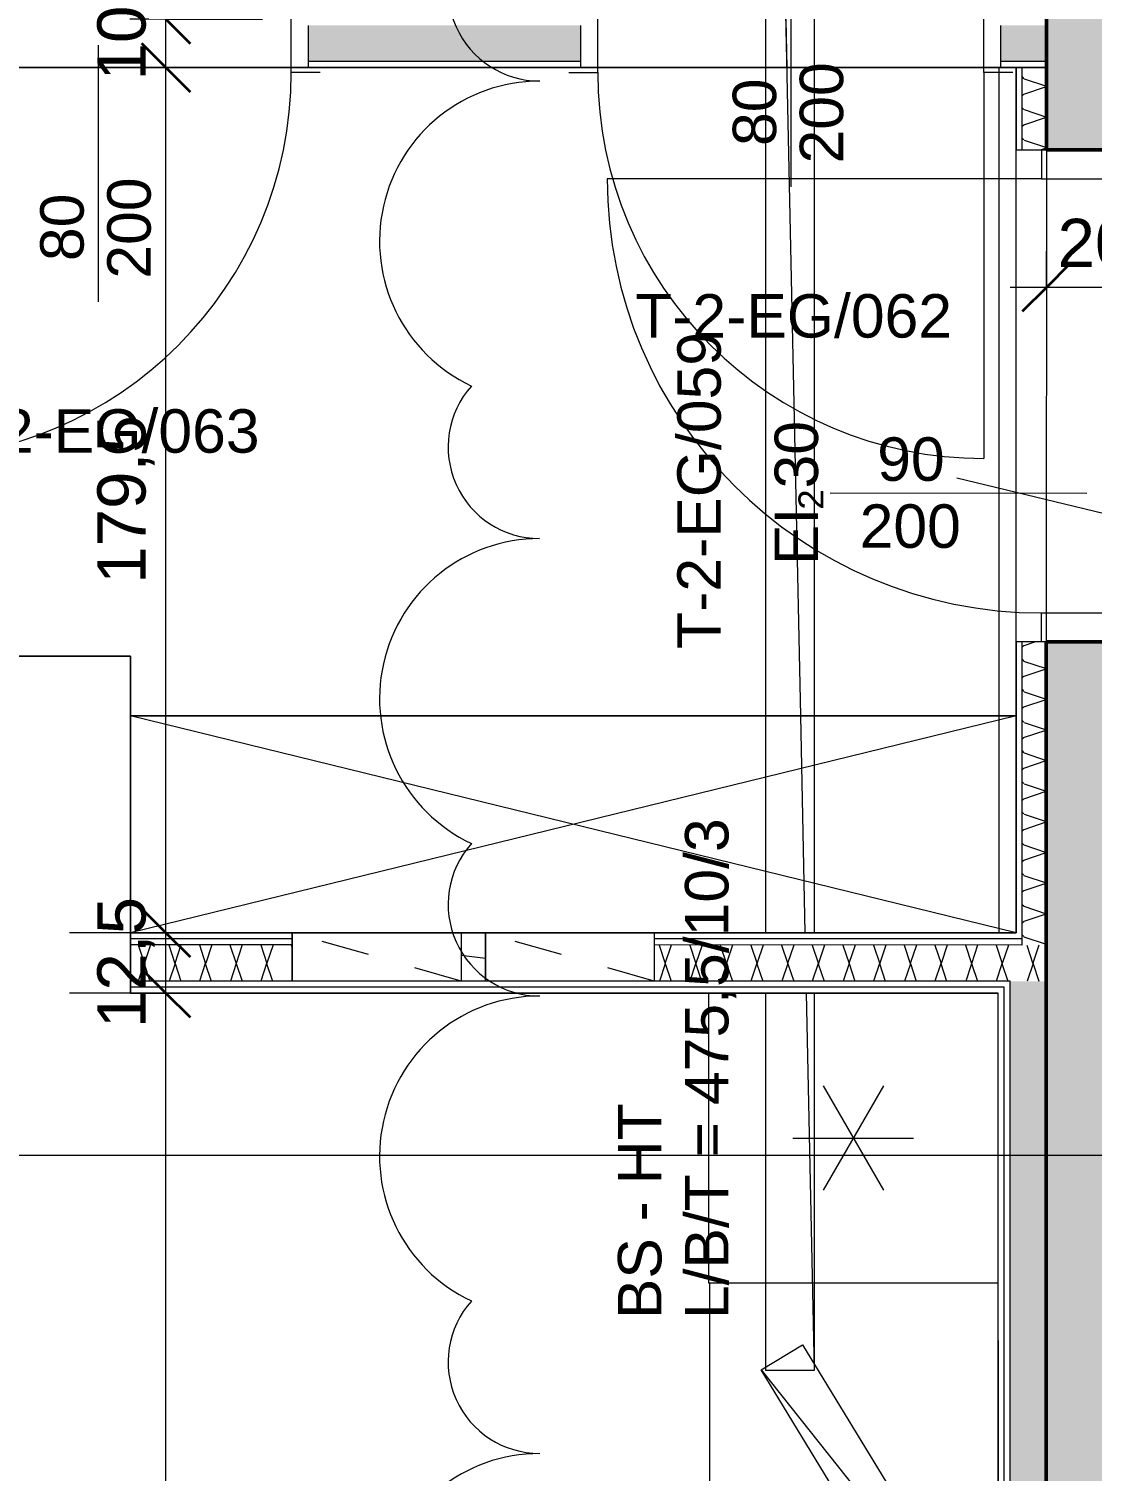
# Model space of a CAD drawing. Header units: metres. Extents: x -67.4 to -19.1, y 43.9 to 93.
# Drawn here: x -49.192 to -46.988, y 70.433 to 73.422 of the extents above; entities that cross this region are included whole.
import ezdxf

# ---------------------------------------------------------------- set-up
doc = ezdxf.new("R2010")
doc.units = ezdxf.units.M
doc.linetypes.add('Verdeckt', pattern=[0.003, 0.002, -0.001])
for name, color, linetype, lineweight in [('A_2D', 7, 'Continuous', 13), ('A_Bemassung-50_', 4, 'Continuous', 9), ('A_Bemassung_', 4, 'Continuous', 9), ('A_Beschriftung_', 7, 'Continuous', 9), ('A_Bodenschlitz', 7, 'Continuous', 5), ('A_Decken', 8, 'Continuous', 13), ('A_Durchbruch', 7, 'Verdeckt', 5), ('A_Moebel', 6, 'Continuous', 13), ('A_Raeume', 7, 'Continuous', 13), ('A_Raeume_', 7, 'Continuous', 5), ('A_Raeume_Beschriftung_', 7, 'Continuous', 9), ('A_Sanitaer', 3, 'Continuous', 13), ('A_Tueren', 31, 'Continuous', 13), ('A_Waende', 7, 'Continuous', 13), ('G-ANNO-REVC_', 71, 'Continuous', 9)]:
    doc.layers.add(name, color=color, linetype=linetype, lineweight=lineweight)
doc.styles.add('Arial_2', font='arial.ttf', dxfattribs={"height": 0.09})
doc.styles.add('Arial_5', font='arial.ttf', dxfattribs={"height": 0.1})
doc.styles.add('Segoe UI Symbol', font='seguisym.ttf', dxfattribs={"height": 0.09})
doc.dimstyles.new('WGA-Bemaßung', dxfattribs={"dimscale": 0.3048, "dimtxt": 0.102026, "dimasz": 0.328084, "dimexe": 0.246063, "dimexo": 0.0625, "dimgap": 0.04101, "dimtad": 1, "dimdec": 1, "dimlfac": 100, "dimrnd": 0.5, "dimdsep": 46, "dimtxsty": 'Arial_5', "dimblk1": 'OBLIQUE', "dimblk2": 'OBLIQUE', "dimsah": 1, "dimcen": 0.09, "dimdle": 0.246063, "dimazin": 2, "dimtfac": 1, "dimtdec": 4, "dimtix": 1, "dimtmove": 0, "dimatfit": 3, "dimfxl": 0.656168, "dimfxlon": 1, "dimtvp": 1, "dimtolj": 1, "dimtzin": 0, "dimarcsym": 2})
doc.dimstyles.new('WGA-Bemaßung_4', dxfattribs={"dimscale": 0.3048, "dimtxt": 0.102026, "dimasz": 0.328084, "dimexe": 0.246063, "dimexo": 0.0625, "dimgap": 0.04101, "dimtad": 1, "dimdec": 1, "dimlfac": 100, "dimrnd": 0.5, "dimdsep": 46, "dimtxsty": 'Arial_5', "dimblk1": 'OBLIQUE', "dimblk2": 'OBLIQUE', "dimsah": 1, "dimcen": 0.09, "dimdle": 0.246063, "dimazin": 2, "dimtfac": 1, "dimtdec": 4, "dimtix": 1, "dimtmove": 0, "dimatfit": 3, "dimfxl": 0.656168, "dimfxlon": 1, "dimtvp": 1, "dimtolj": 1, "dimtzin": 0, "dimarcsym": 2})

# ---------------------------------------------------------------- blocks, each defined once
blk = doc.blocks.new('UZ_D1 - SL_0900x2000_Wohnungstür-8075405-263_PP_00EG_BT2')
at = {"layer": 'A_Tueren', "lineweight": 5}
for p, q in [((0.45, 0.11), (0.45, 1.01)), ((-0.51, 0.11), (-0.45, 0.11)), ((-0.45, 0.11), (-0.45, -0.11)), ((0.45, 0.11), (0.45, -0.11)), ((0.51, 0.11), (0.45, 0.11)), ((-0.45, -0.11), (-0.51, -0.11)), ((0.45, -0.11), (0.51, -0.11))]:
    blk.add_line(p, q, dxfattribs=at)
blk.add_arc((0.45, 0.11), 0.9, 90, 180, dxfattribs=at)
blk = doc.blocks.new('UZ_D1 - SL_0800x2000_Zimmertür_Stahlzarge_GK-7175309-263_PP_00EG_BT2')
at = {"layer": 'A_Tueren', "lineweight": 5}
for p, q in [((-0.4, 0.06), (-0.46, 0.06)), ((-0.4, -0.06), (-0.4, 0.06)), ((0.4, 0.06), (0.46, 0.06)), ((0.4, -0.06), (0.4, 0.06)), ((-0.46, -0.06), (-0.4, -0.06)), ((0.46, -0.06), (0.4, -0.06)), ((0.4, -0.06), (0.4, -0.86))]:
    blk.add_line(p, q, dxfattribs=at)
blk.add_arc((0.4, -0.06), 0.8, 180, 270, dxfattribs=at)
blk = doc.blocks.new('UZ_D1 - SL_0800x2000_Zimmertür_Stahlzarge_GK-7175609-263_PP_00EG_BT2')
at = {"layer": 'A_Tueren', "lineweight": 5}
for p, q in [((0.4, 0.06), (0.4, 0.86)), ((-0.46, 0.06), (-0.4, 0.06)), ((-0.4, 0.06), (-0.4, -0.06)), ((0.4, 0.06), (0.4, -0.06)), ((0.46, 0.06), (0.4, 0.06)), ((-0.4, -0.06), (-0.46, -0.06)), ((0.4, -0.06), (0.46, -0.06))]:
    blk.add_line(p, q, dxfattribs=at)
blk.add_arc((0.4, 0.06), 0.8, 90, 180, dxfattribs=at)
blk = doc.blocks.new('Allg_Verteiler_Wand - H-V-11820842-263_PP_00EG_BT2')
at = {"layer": 'A_2D', "lineweight": 5}
for p, q in [((0.475, 0.0375), (0.525, 0.0375)), ((0.475, 0.0375), (0.525, 0.0375)), ((0.475, -0.0625), (0.125, -0.0625)), ((0.525, -0.0625), (0.475, -0.0625)), ((0.875, -0.0625), (0.525, -0.0625))]:
    blk.add_line(p, q, dxfattribs=at)
at = {"layer": 'A_Durchbruch'}
blk.add_line((0.475, -0.0092), (0.525, -0.0158), dxfattribs=at)
blk.add_line((0.475, -0.0092), (0.525, -0.0158), dxfattribs=at)
blk = doc.blocks.new('Allg_Verteiler_Wand - E-V-11820841-263_PP_00EG_BT2')
at = {"layer": 'A_2D', "lineweight": 5}
for p, q in [((0.125, 0.0375), (0.475, 0.0375)), ((0.125, -0.0625), (0.125, 0.0375)), ((0.125, 0.0375), (0.475, 0.0375)), ((0.475, 0.0375), (0.475, -0.0625)), ((0.475, -0.0625), (0.475, 0.0375)), ((0.475, -0.0625), (0.125, -0.0625))]:
    blk.add_line(p, q, dxfattribs=at)
at = {"layer": 'A_Durchbruch'}
for p, q in [((0.125, 0.0375), (0.475, -0.0625)), ((0.125, -0.0625), (0.125, 0.0375)), ((0.125, 0.0375), (0.475, -0.0625)), ((0.125, -0.0625), (0.125, 0.0375)), ((0.475, -0.0625), (0.475, 0.0375))]:
    blk.add_line(p, q, dxfattribs=at)
blk = doc.blocks.new('Allg_Verteiler_Wand - M-V-11820840-263_PP_00EG_BT2')
at = {"layer": 'A_2D', "lineweight": 5}
for p, q in [((0.125, 0.0375), (0.475, 0.0375)), ((0.125, -0.0625), (0.125, 0.0375)), ((0.125, 0.0375), (0.475, 0.0375)), ((0.475, 0.0375), (0.475, -0.0625)), ((0.475, -0.0625), (0.475, 0.0375)), ((0.475, -0.0625), (0.125, -0.0625))]:
    blk.add_line(p, q, dxfattribs=at)
at = {"layer": 'A_Durchbruch'}
for p, q in [((0.125, 0.0375), (0.475, -0.0625)), ((0.125, -0.0625), (0.125, 0.0375)), ((0.125, 0.0375), (0.475, -0.0625)), ((0.125, -0.0625), (0.125, 0.0375)), ((0.475, -0.0625), (0.475, 0.0375))]:
    blk.add_line(p, q, dxfattribs=at)
blk = doc.blocks.new('Moeb_Schrank - Schrank_2m-11833399-263_PP_00EG_BT2')
at = {"layer": 'A_Moebel', "color": 8}
for p, q in [((0, 0), (1.8351, 0.45)), ((0, 0.45), (1.8351, 0)), ((0.75, 0.45), (0, 0.45)), ((0, 0.45), (0, 0)), ((0.0001, 0.45), (0.75, 0.45)), ((0.75, 0.45), (1.1, 0.45)), ((1.15, 0.45), (1.1, 0.45)), ((1.1, 0.45), (1.15, 0.45)), ((1.15, 0.45), (1.5, 0.45)), ((1.8351, 0.45), (1.5, 0.45)), ((1.5, 0.45), (1.8351, 0.45)), ((1.8351, 0), (1.8351, 0.45)), ((1.8351, 0.45), (1.8351, 0)), ((0, 0), (1.8351, 0)), ((1.8351, 0), (0.0001, 0))]:
    blk.add_line(p, q, dxfattribs=at)
blk = doc.blocks.new('Sani_Kueche_Zeile - Tiefe_600-11825471-263_PP_00EG_BT2')
at = {"layer": 'A_Sanitaer'}
for p, q in [((1.6905, 0.5746), (2.1924, 0.5746)), ((2.1924, 0.5746), (2.1924, -0.0229))]:
    blk.add_line(p, q, dxfattribs=at)
blk = doc.blocks.new('MSys_Kueche_Kuehlschrank - 600-V108-263_PP_00EG_BT2')
at = {"layer": 'A_Moebel'}
for p, q in [((-0.6005, 0.0254), (-1.2005, 0.0254)), ((-1.2005, 0.0254), (-1.2005, -0.5746)), ((-0.6005, 0.0254), (-1.2005, 0.0254)), ((-1.2005, 0.0254), (-1.2005, -0.5746)), ((-0.838, -0.1663), (-0.963, -0.3829)), ((-0.963, -0.1663), (-0.838, -0.3829)), ((-1.0255, -0.2746), (-0.7755, -0.2746)), ((-1.2005, -0.5746), (-0.6005, -0.5746)), ((-1.2005, -0.5746), (-0.6005, -0.5746))]:
    blk.add_line(p, q, dxfattribs=at)
blk = doc.blocks.new('Allg_BS - HKLS-11905023-263_PP_00EG_BT2')
at = {"layer": 'A_Bodenschlitz'}
for p, q in [((-1.4647, -0.0185), (1.0213, -0.0185)), ((-0.4221, -0.0185), (-0.3222, -0.0185)), ((1.0213, -0.0185), (1.4713, -0.0185)), ((1.5963, -0.0349), (2.3781, -0.0185)), ((1.5963, -0.0185), (2.3781, -0.0185)), ((2.3781, -0.0185), (2.3781, -0.1185)), ((-1.46, -0.0992), (1.0212, -0.047)), ((1.0212, -0.047), (1.4713, -0.0376)), ((-0.4221, -0.0774), (-0.3222, -0.0753)), ((1.0212, -0.1185), (-1.4647, -0.1185)), ((-0.3222, -0.1185), (-0.4221, -0.1185)), ((1.4712, -0.1185), (1.0212, -0.1185)), ((2.3781, -0.1185), (1.5963, -0.1185))]:
    blk.add_line(p, q, dxfattribs=at)
blk = doc.blocks.new('Allg_BS - HKLS-11905089-263_PP_00EG_BT2')
at = {"layer": 'A_Bodenschlitz'}
for p, q in [((-0.3985, -0.1185), (-0.3985, -0.0185)), ((-0.3985, -0.0185), (0.0389, -0.0185)), ((0.0091, -0.0674), (0.384, -0.0205)), ((0.0389, -0.0185), (0.3807, -0.0185)), ((0.3997, -0.03), (0.3997, -0.1185)), ((-0.3985, -0.1185), (0.0091, -0.0674)), ((-0.022, -0.1185), (-0.3985, -0.1185)), ((0.3997, -0.1185), (-0.022, -0.1185))]:
    blk.add_line(p, q, dxfattribs=at)
blk = doc.blocks.new('DIMBLOCK278-263_PP_00EG_BT2')
at = {"layer": 'A_Bemassung-50_', "lineweight": 35, "transparency": 16777216}
for p, q in [((-48.9075, 71.4235), (-48.9575, 71.4735)), ((-48.9075, 71.4235), (-48.8575, 71.3735)), ((-48.9076, 67.4306), (-48.9576, 67.4806)), ((-48.9076, 67.4306), (-48.8576, 67.3806))]:
    blk.add_line(p, q, dxfattribs=at)
at = {"layer": 'A_Bemassung-50_', "transparency": 16777216}
for p, q in [((-48.9075, 71.4235), (-49.1075, 71.4235)), ((-48.9076, 67.4306), (-48.9075, 71.4235)), ((-48.9075, 71.4235), (-48.8325, 71.4235)), ((-48.9076, 67.4306), (-49.1076, 67.4306)), ((-48.9076, 67.4306), (-48.8326, 67.4306))]:
    blk.add_line(p, q, dxfattribs=at)
at = {"layer": 'A_Bemassung-50_', "color": 0, "transparency": 16777216, "insert": (-49.0499, 69.2536), "char_height": 0.1, "width": 0.416266, "attachment_point": 1, "rotation": 90, "line_spacing_factor": 0.941778, "style": 'Arial_5'}
blk.add_mtext('399,5', dxfattribs=at)
blk = doc.blocks.new('_Oblique')
at = {"color": 0, "linetype": 'ByBlock', "lineweight": -2}
blk.add_line((-0.5, -0.5), (0.5, 0.5), dxfattribs=at)
blk = doc.blocks.new('DIMBLOCK279-263_PP_00EG_BT2')
at = {"layer": 'A_Bemassung-50_', "lineweight": 35, "transparency": 16777216}
for p, q in [((-48.9075, 71.5485), (-48.9575, 71.5985)), ((-48.9075, 71.5485), (-48.8575, 71.4985)), ((-48.9075, 71.4235), (-48.9575, 71.4735)), ((-48.9075, 71.4235), (-48.8575, 71.3735))]:
    blk.add_line(p, q, dxfattribs=at)
at = {"layer": 'A_Bemassung-50_', "transparency": 16777216}
for p, q in [((-48.9075, 71.5485), (-49.1075, 71.5485)), ((-48.9075, 71.4235), (-48.9075, 71.5485)), ((-48.9075, 71.5485), (-48.8325, 71.5485)), ((-48.9075, 71.4235), (-49.1075, 71.4235)), ((-48.9075, 71.4235), (-48.8325, 71.4235))]:
    blk.add_line(p, q, dxfattribs=at)
at = {"layer": 'A_Bemassung-50_', "color": 0, "transparency": 16777216, "insert": (-49.0498, 71.351), "char_height": 0.1, "width": 0.323972, "attachment_point": 1, "rotation": 90, "line_spacing_factor": 0.941778, "style": 'Arial_5'}
blk.add_mtext('12,5', dxfattribs=at)
blk = doc.blocks.new('DIMBLOCK280-263_PP_00EG_BT2')
at = {"layer": 'A_Bemassung-50_', "lineweight": 35, "transparency": 16777216}
for p, q in [((-48.9075, 73.3416), (-48.9575, 73.3916)), ((-48.9075, 73.3416), (-48.8575, 73.2916)), ((-48.9075, 71.5485), (-48.9575, 71.5985)), ((-48.9075, 71.5485), (-48.8575, 71.4985))]:
    blk.add_line(p, q, dxfattribs=at)
at = {"layer": 'A_Bemassung-50_', "transparency": 16777216}
for p, q in [((-48.9075, 73.3416), (-49.1075, 73.3416)), ((-48.9075, 71.5485), (-48.9075, 73.3416)), ((-48.9075, 73.3416), (-48.8325, 73.3416)), ((-48.9075, 71.5485), (-49.1075, 71.5485)), ((-48.9075, 71.5485), (-48.8325, 71.5485))]:
    blk.add_line(p, q, dxfattribs=at)
at = {"layer": 'A_Bemassung-50_', "color": 0, "transparency": 16777216, "insert": (-49.0498, 72.2716), "char_height": 0.1, "width": 0.416266, "attachment_point": 1, "rotation": 90, "line_spacing_factor": 0.941778, "style": 'Arial_5'}
blk.add_mtext('179,5', dxfattribs=at)
blk = doc.blocks.new('DIMBLOCK281-263_PP_00EG_BT2')
at = {"layer": 'A_Bemassung-50_', "lineweight": 35, "transparency": 16777216}
for p, q in [((-48.9075, 73.4418), (-48.9575, 73.4918)), ((-48.9075, 73.4418), (-48.8575, 73.3918)), ((-48.9075, 73.3416), (-48.9575, 73.3916)), ((-48.9075, 73.3416), (-48.8575, 73.2916))]:
    blk.add_line(p, q, dxfattribs=at)
at = {"layer": 'A_Bemassung-50_', "transparency": 16777216}
for p, q in [((-48.9075, 73.4418), (-48.9825, 73.4418)), ((-48.9075, 73.3416), (-48.9075, 73.4418)), ((-48.9075, 73.4418), (-48.7075, 73.4417)), ((-48.9075, 73.3416), (-49.1075, 73.3416)), ((-48.9075, 73.3416), (-48.8325, 73.3416))]:
    blk.add_line(p, q, dxfattribs=at)
at = {"layer": 'A_Bemassung-50_', "color": 0, "transparency": 16777216, "insert": (-49.0498, 73.3148), "char_height": 0.1, "width": 0.184588, "attachment_point": 1, "rotation": 90, "line_spacing_factor": 0.941778, "style": 'Arial_5'}
blk.add_mtext('10', dxfattribs=at)
blk = doc.blocks.new('DIMBLOCK282-263_PP_00EG_BT2')
at = {"layer": 'A_Bemassung-50_', "lineweight": 35, "transparency": 16777216}
for p, q in [((-48.9074, 75.0765), (-48.9574, 75.1265)), ((-48.9074, 75.0765), (-48.8574, 75.0265)), ((-48.9075, 73.4418), (-48.9575, 73.4918)), ((-48.9075, 73.4418), (-48.8575, 73.3918))]:
    blk.add_line(p, q, dxfattribs=at)
at = {"layer": 'A_Bemassung-50_', "transparency": 16777216}
for p, q in [((-48.9074, 75.0765), (-48.9824, 75.0765)), ((-48.9075, 73.4418), (-48.9074, 75.0765)), ((-48.9074, 75.0765), (-48.7074, 75.0765)), ((-48.9075, 73.4418), (-48.9825, 73.4418)), ((-48.9075, 73.4418), (-48.7075, 73.4417))]:
    blk.add_line(p, q, dxfattribs=at)
at = {"layer": 'A_Bemassung-50_', "color": 0, "transparency": 16777216, "insert": (-49.0498, 74.0857), "char_height": 0.1, "width": 0.416266, "attachment_point": 1, "rotation": 90, "line_spacing_factor": 0.941778, "style": 'Arial_5'}
blk.add_mtext('163,5', dxfattribs=at)
blk = doc.blocks.new('DIMBLOCK525-263_PP_00EG_BT2')
at = {"layer": 'A_Bemassung-50_', "transparency": 16777216}
for p, q in [((-53.9883, 71.0881), (-53.9883, 71.2881)), ((-45.2708, 71.0878), (-45.2708, 71.2878)), ((-54.0633, 71.0881), (-45.2708, 71.0878)), ((-53.9883, 71.0881), (-53.9883, 71.0131)), ((-45.2708, 71.0878), (-45.2708, 71.0128))]:
    blk.add_line(p, q, dxfattribs=at)
at = {"layer": 'A_Bemassung-50_', "lineweight": 35, "transparency": 16777216}
for p, q in [((-53.9883, 71.0881), (-53.9383, 71.1381)), ((-45.2708, 71.0878), (-45.2208, 71.1378)), ((-53.9883, 71.0881), (-54.0383, 71.0381)), ((-45.2708, 71.0878), (-45.3208, 71.0378))]:
    blk.add_line(p, q, dxfattribs=at)
at = {"layer": 'A_Bemassung-50_', "color": 0, "transparency": 16777216, "insert": (-49.7449, 71.2303), "char_height": 0.1, "width": 0.276883, "attachment_point": 1, "rotation": 359.9983, "line_spacing_factor": 0.941778, "style": 'Arial_5'}
blk.add_mtext('872', dxfattribs=at)
blk = doc.blocks.new('BS_Tuer_PP - unten-10002439-263_PP_00EG_BT2')
at = {"layer": 'A_Beschriftung_'}
blk.add_line((0, 0.000124), (0, -0.010513), dxfattribs=at)
blk = doc.blocks.new('BS_Tuer_PP - links-10002443-263_PP_00EG_BT2')
at = {"layer": 'A_Beschriftung_'}
blk.add_line((0, 0.000124), (0, 0.010761), dxfattribs=at)
blk = doc.blocks.new('DIMBLOCK618-263_PP_00EG_BT2')
at = {"layer": 'A_Bemassung-50_', "transparency": 16777216}
for p, q in [((-47.0832, 72.8861), (-47.0832, 72.9611)), ((-46.8832, 72.8861), (-46.8832, 72.9611)), ((-46.8832, 72.8861), (-47.1582, 72.8861)), ((-47.0832, 72.8861), (-47.0832, 72.6861)), ((-46.8832, 72.8861), (-46.8832, 72.6861))]:
    blk.add_line(p, q, dxfattribs=at)
at = {"layer": 'A_Bemassung-50_', "lineweight": 35, "transparency": 16777216}
for p, q in [((-47.0832, 72.8861), (-47.0332, 72.9361)), ((-46.8832, 72.8861), (-46.8332, 72.9361)), ((-47.0832, 72.8861), (-47.1332, 72.8361)), ((-46.8832, 72.8861), (-46.9332, 72.8361))]:
    blk.add_line(p, q, dxfattribs=at)
at = {"layer": 'A_Bemassung-50_', "color": 0, "transparency": 16777216, "insert": (-47.0601, 73.0284), "char_height": 0.1, "width": 0.184588, "attachment_point": 1, "rotation": 359.9983, "line_spacing_factor": 0.941778, "style": 'Arial_5'}
blk.add_mtext('20', dxfattribs=at)
blk = doc.blocks.new('Family - ___-11849911-263_PP_00EG_BT2')
at = {"layer": 'G-ANNO-REVC_'}
for centre, radius, start, end in [((-16.1297, 86.3678), 0.1896, 115.5497, 247.36), ((-16.3304, 85.8865), 0.3318, 67.36, 222.1512), ((-16.4947, 85.4927), 0.1896, 115.5497, 247.36), ((-16.6954, 85.0115), 0.3318, 67.36, 222.1512), ((-16.8596, 84.6177), 0.1896, 115.5497, 247.36), ((-17.0604, 84.1364), 0.3318, 67.36, 222.1512), ((-17.2246, 83.7426), 0.1896, 115.5497, 247.36), ((-17.4253, 83.2613), 0.3318, 67.36, 222.1512)]:
    blk.add_arc(centre, radius, start, end, dxfattribs=at)

msp = doc.modelspace()

# ---------------------------------------------------------------- hatches: boundary and pattern name
at = {"layer": 'A_Waende', "lineweight": 5}
h = msp.add_hatch(dxfattribs=at)
h.set_pattern_fill('FP_3', color=250, style=0, pattern_type=2)
h.set_pattern_definition([(45, (0, 0), (-0.08980256, 0.08980256), []), (45, (0.0898, 0), (-0.08980256, 0.08980256), [0.0635, -0.03175])])
h.paths.add_polyline_path([(-46.8835, 62.7113), (-46.8835, 72.1514), (-47.0833, 72.1514), (-47.0834, 62.7113)])
h.paths.add_polyline_path([(-46.8832, 73.1714), (-46.8832, 75.6965), (-47.0832, 75.6965), (-47.0832, 73.1714), (-46.9178, 73.1714)])
h = msp.add_hatch(dxfattribs=at)
h.set_pattern_fill('FP_118', color=250, angle=-112.36, style=0, pattern_type=2)
h.set_pattern_definition([(225, (-48.84098, 73.442315), (-0.1270034, -0.254), [0.02245, -0.15715]), (225, (-48.88794, 73.33079), (-0.1270034, -0.254), [0.02245, -0.15715]), (225, (-48.90413, 73.44126), (-0.1270034, -0.254), [0.02245, -0.15715]), (225, (-48.95201, 73.33012), (-0.1270034, -0.254), [0.02245, -0.15715]), (251.565, (-48.85637, 73.425937), (-0.1270007, -0.5079977), [0.0502, -0.35141]), (251.565, (-48.872618, 73.378555), (-0.1270007, -0.5079977), [0.0502, -0.35141]), (251.565, (-48.920065, 73.426187), (-0.1270007, -0.5079977), [0.0502, -0.35141]), (251.565, (-48.93631, 73.378805), (-0.1270007, -0.5079977), [0.0502, -0.35141]), (315, (-48.856555, 73.33086), (-0.1270034, 0.254), [0.02245, -0.15715]), (315, (-48.90413, 73.44126), (-0.1270034, 0.254), [0.02245, -0.15715]), (315, (-48.92025, 73.33111), (-0.1270034, 0.254), [0.02245, -0.15715]), (315, (-48.96783, 73.44151), (-0.1270034, 0.254), [0.02245, -0.15715]), (288.435, (-48.872618, 73.378555), (-0.1270007, 0.5079977), [0.0502, -0.35141]), (288.435, (-48.88868, 73.426252), (-0.1270007, 0.5079977), [0.0502, -0.35141]), (288.435, (-48.93631, 73.378805), (-0.1270007, 0.5079977), [0.0502, -0.35141]), (288.435, (-48.95145, 73.42612), (-0.1270007, 0.50799766), [0.0502, -0.35141])])
h.paths.add_polyline_path([(-47.0832, 73.3542), (-47.0832, 73.4292), (-47.1779, 73.4292), (-47.1779, 73.3542), (-47.0832, 73.3542)])
h.paths.add_polyline_path([(-48.0957, 73.3542), (-48.0479, 73.3542), (-48.0479, 73.4292), (-48.6129, 73.4292), (-48.6129, 73.3542), (-48.1707, 73.3542)])
h.paths.add_polyline_path([(-49.7985, 73.3542), (-49.4829, 73.3542), (-49.4829, 73.4292), (-50.611, 73.4292), (-50.6108, 73.3542), (-50.5985, 73.3542)])
h = msp.add_hatch(dxfattribs=at)
h.set_pattern_fill('FP_151', color=250, angle=-112.36, style=0, pattern_type=2)
h.set_pattern_definition([(314.998, (-47.14575, 72.445455), (0.253995, -0.127012), [0.02245, -0.15715]), (314.998, (-47.03461, 72.39757), (0.253995, -0.127012), [0.02245, -0.15715]), (314.998, (-47.146, 72.38176), (0.253995, -0.127012), [0.02245, -0.15715]), (314.998, (-47.03486, 72.33388), (0.253995, -0.127012), [0.02245, -0.15715]), (341.563, (-47.129755, 72.429143), (0.5079932, -0.1270184), [0.0502, -0.35141]), (341.563, (-47.082373, 72.412896), (0.5079932, -0.1270184), [0.0502, -0.35141]), (341.563, (-47.130005, 72.36545), (0.5079932, -0.1270184), [0.0502, -0.35141]), (341.563, (-47.082242, 72.350126), (0.5079932, -0.1270184), [0.0502, -0.35141]), (44.998, (-47.03468, 72.42896), (-0.254004, -0.126995), [0.02245, -0.15715]), (44.998, (-47.146, 72.38176), (-0.254004, -0.126995), [0.02245, -0.15715]), (44.998, (-47.03493, 72.36526), (-0.254004, -0.1269946), [0.02245, -0.15715]), (44.998, (-47.14625, 72.31807), (-0.254004, -0.1269946), [0.02245, -0.15715]), (18.433, (-47.082373, 72.412896), (-0.5080021, -0.126983), [0.0502, -0.35141]), (18.433, (-47.12969, 72.397758), (-0.5080021, -0.126983), [0.0502, -0.35141]), (18.433, (-47.082242, 72.350126), (-0.5080021, -0.126983), [0.0502, -0.35141]), (18.433, (-47.12994, 72.334064), (-0.5080021, -0.126983), [0.0502, -0.35141])])
h.paths.add_polyline_path([(-47.0833, 71.5233), (-47.0833, 71.5233), (-47.0833, 72.1514), (-47.1333, 72.1514), (-47.1333, 71.5233), (-47.0973, 71.5233)])
h.paths.add_polyline_path([(-47.0833, 73.1714), (-47.0832, 73.1714), (-47.0832, 73.3417), (-47.1332, 73.3417), (-47.1332, 73.1714)])
h = msp.add_hatch(dxfattribs=at)
h.set_pattern_fill('FP_121', color=250, angle=-112.36, style=0, pattern_type=2)
h.set_pattern_definition([(224.994, (-48.03177, 71.54804), (-0.12703, -0.2539865), [0.02245, -0.15715]), (224.994, (-48.07965, 71.4369), (-0.12703, -0.2539865), [0.02245, -0.15715]), (224.994, (-48.09546, 71.54829), (-0.12703, -0.2539865), [0.02245, -0.15715]), (224.994, (-48.14334, 71.43715), (-0.12703, -0.2539865), [0.02245, -0.15715]), (251.559, (-48.0477, 71.53297), (-0.1270539, -0.5079844), [0.0502, -0.35141]), (251.559, (-48.064327, 71.484663), (-0.1270539, -0.5079844), [0.0502, -0.35141]), (251.559, (-48.111775, 71.532295), (-0.1270539, -0.5079844), [0.0502, -0.35141]), (251.559, (-48.127097, 71.484533), (-0.1270539, -0.5079844), [0.0502, -0.35141]), (314.994, (-48.048265, 71.43697), (-0.126977, 0.254013), [0.02245, -0.15715]), (314.994, (-48.09546, 71.54829), (-0.126977, 0.254013), [0.02245, -0.15715]), (314.994, (-48.11196, 71.43722), (-0.126977, 0.254013), [0.02245, -0.15715]), (314.994, (-48.15916, 71.54854), (-0.126977, 0.254013), [0.02245, -0.15715]), (288.429, (-48.064327, 71.484663), (-0.1269475, 0.508011), [0.0502, -0.35141]), (288.429, (-48.079465, 71.53198), (-0.1269475, 0.508011), [0.0502, -0.35141]), (288.429, (-48.127097, 71.484533), (-0.1269475, 0.508011), [0.0502, -0.35141]), (288.429, (-48.14316, 71.53223), (-0.1269475, 0.508011), [0.0502, -0.35141])])
h.paths.add_polyline_path([(-47.0833, 71.4483), (-47.0833, 71.5233), (-47.8957, 71.5233), (-47.8957, 71.4484), (-47.0833, 71.4483)])
h.paths.add_polyline_path([(-48.6457, 71.4485), (-48.6457, 71.5235), (-48.9808, 71.5235), (-48.9808, 71.4485)])
h = msp.add_hatch(dxfattribs=at)
h.set_pattern_fill('FP_124', color=250, angle=-112.36, style=0, pattern_type=2)
h.set_pattern_definition([(314.998, (-47.18298, 69.42664), (0.2539954, -0.1270123), [0.02245, -0.15715]), (314.998, (-47.07277, 69.37914), (0.2539954, -0.1270123), [0.02245, -0.15715]), (314.998, (-47.18323, 69.362945), (0.2539954, -0.1270123), [0.02245, -0.15715]), (314.998, (-47.07171, 69.31599), (0.2539954, -0.1270123), [0.02245, -0.15715]), (341.563, (-47.16753, 69.411633), (0.5079932, -0.1270184), [0.0502, -0.35141]), (341.563, (-47.12015, 69.395386), (0.5079932, -0.1270184), [0.0502, -0.35141]), (341.563, (-47.16778, 69.34794), (0.5079932, -0.1270184), [0.0502, -0.35141]), (341.563, (-47.119474, 69.33131), (0.5079932, -0.1270184), [0.0502, -0.35141]), (44.998, (-47.07245, 69.41145), (-0.2540043, -0.1269946), [0.02245, -0.15715]), (44.998, (-47.18323, 69.362945), (-0.2540043, -0.1269946), [0.02245, -0.15715]), (44.998, (-47.07178, 69.34737), (-0.2540043, -0.1269946), [0.02245, -0.15715]), (44.998, (-47.1831, 69.30018), (-0.2540043, -0.1269946), [0.02245, -0.15715]), (18.433, (-47.12015, 69.395386), (-0.5080021, -0.12698295), [0.0502, -0.35141]), (18.433, (-47.167846, 69.379323), (-0.5080021, -0.12698295), [0.0502, -0.35141]), (18.433, (-47.119474, 69.33131), (-0.5080021, -0.12698295), [0.0502, -0.35141]), (18.433, (-47.168096, 69.31563), (-0.5080021, -0.12698295), [0.0502, -0.35141])])
h.paths.add_polyline_path([(-47.0834, 67.4306), (-47.0833, 71.4483), (-47.1583, 71.4483), (-47.1584, 67.4306), (-47.0834, 67.4306)])

# ---------------------------------------------------------------- linework, layer by layer
at = {"layer": 'A_Decken'}
for p, q in [((-47.6644, 73.3418), (-47.6644, 73.4417)), ((-47.5644, 73.4417), (-47.5644, 73.3418)), ((-47.1473, 73.3414), (-50.5985, 73.3417)), ((-48.6129, 73.3419), (-49.4829, 73.342)), ((-47.1807, 73.3417), (-48.0479, 73.3418)), ((-47.1808, 71.5483), (-47.1807, 73.3417)), ((-47.1457, 73.3417), (-47.1473, 73.3414)), ((-47.1458, 72.1514), (-47.1457, 73.1714)), ((-47.0832, 73.1714), (-47.0833, 72.1514)), ((-48.9808, 72.1216), (-50.5986, 72.1216)), ((-48.9808, 71.5485), (-48.9808, 72.1216)), ((-47.1833, 70.7037), (-47.1833, 71.4233))]:
    msp.add_line(p, q, dxfattribs=at)
at = {"layer": 'A_Raeume', "color": 8, "linetype": 'Verdeckt'}
for p, q in [((-50.5986, 72.1216), (-48.9808, 72.1216)), ((-48.9808, 72.1216), (-48.9808, 71.9985)), ((-48.9808, 71.9985), (-48.9808, 71.5485))]:
    msp.add_line(p, q, dxfattribs=at)
at = {"layer": 'A_Raeume_', "flags": 128}
for points in [[(-48.1332, 73.3417), (-50.5985, 73.3417), (-50.5986, 72.1216), (-48.9808, 72.1216), (-48.9808, 71.5485), (-47.1458, 71.5483), (-47.1457, 73.3417)], [(-52.3884, 67.4306), (-47.1834, 67.4306), (-47.1833, 71.4233), (-48.9808, 71.4235), (-48.9808, 72.1216), (-50.6486, 72.1216), (-50.6487, 71.9816), (-52.3883, 71.9818)]]:
    msp.add_lwpolyline(points, close=True, dxfattribs=at)
at = {"layer": 'A_Raeume_Beschriftung_'}
msp.add_line((-47.2689, 72.4918), (-46.7591, 72.3686), dxfattribs=at)
at = {"layer": 'A_Waende', "color": 50, "lineweight": 50}
for p, q in [((-47.0832, 73.1714), (-47.0832, 75.6965)), ((-47.0832, 73.1714), (-46.8832, 73.1714)), ((-46.8833, 72.1514), (-47.0833, 72.1514)), ((-47.0833, 71.5483), (-47.0833, 72.1514)), ((-47.0833, 71.5483), (-47.0835, 62.7113))]:
    msp.add_line(p, q, dxfattribs=at)
at = {"layer": 'A_Waende', "color": 250, "lineweight": 5}
for p, q in [((-48.6129, 73.4292), (-48.6129, 73.3542)), ((-48.0479, 73.3542), (-48.0479, 73.4292)), ((-47.1779, 73.4292), (-47.1779, 73.3542)), ((-47.0832, 73.3542), (-47.0832, 73.4292)), ((-47.0832, 73.3417), (-47.1332, 73.3417)), ((-47.1332, 73.1714), (-47.0832, 73.1714)), ((-47.0833, 72.1514), (-47.1333, 72.1514)), ((-48.9808, 71.5235), (-48.9808, 71.4485))]:
    msp.add_line(p, q, dxfattribs=at)
at = {"layer": 'A_Waende'}
for p, q in [((-48.6129, 73.3542), (-48.6129, 73.3417)), ((-48.0479, 73.3542), (-48.6129, 73.3542)), ((-48.0479, 73.3417), (-48.0479, 73.3542)), ((-47.1779, 73.3542), (-47.1779, 73.3417)), ((-47.0832, 73.3542), (-47.1779, 73.3542)), ((-47.0832, 73.3417), (-47.0832, 73.3542)), ((-48.6129, 73.3417), (-48.0479, 73.3417)), ((-47.1779, 73.3417), (-47.0832, 73.3417)), ((-47.1457, 73.3417), (-47.1457, 73.1714)), ((-47.1332, 73.3417), (-47.1457, 73.3417)), ((-47.1332, 73.1714), (-47.1332, 73.3417)), ((-47.1457, 73.1714), (-47.1332, 73.1714)), ((-47.1458, 72.1514), (-47.1458, 71.5483)), ((-47.1333, 72.1514), (-47.1458, 72.1514)), ((-47.1333, 71.5233), (-47.1333, 72.1514)), ((-47.1458, 71.5483), (-48.9808, 71.5485)), ((-48.9808, 71.5485), (-48.9808, 71.5235)), ((-48.6457, 71.5235), (-48.9808, 71.5235)), ((-47.1333, 71.5233), (-47.8957, 71.5234)), ((-48.9808, 71.4485), (-48.9808, 71.4235)), ((-48.6457, 71.4485), (-48.9808, 71.4485)), ((-47.1583, 71.4483), (-47.8957, 71.4484)), ((-47.1584, 67.4306), (-47.1583, 71.4483)), ((-48.9808, 71.4235), (-47.1833, 71.4233)), ((-47.1833, 70.7037), (-47.1834, 67.4306))]:
    msp.add_line(p, q, dxfattribs=at)
at = {"layer": 'A_Waende', "lineweight": 18}
for p, q in [((-48.6457, 71.536), (-48.9808, 71.536)), ((-47.1333, 71.5358), (-47.8957, 71.5359)), ((-47.1708, 71.4358), (-48.9808, 71.436)), ((-47.1709, 67.4306), (-47.1708, 71.4358))]:
    msp.add_line(p, q, dxfattribs=at)

# ---------------------------------------------------------------- block references
at = {"layer": 'A_2D'}
for name, p, rotation in [('Allg_BS - HKLS-11905023-263_PP_00EG_BT2', (-47.5459, 73.0196), 270.0000000000033), ('Allg_Verteiler_Wand - H-V-11820842-263_PP_00EG_BT2', (-47.7707, 71.4859), 179.9941082324638), ('Allg_Verteiler_Wand - E-V-11820841-263_PP_00EG_BT2', (-48.1707, 71.4859), 179.9941082324638), ('Allg_Verteiler_Wand - M-V-11820840-263_PP_00EG_BT2', (-47.7707, 71.4859), 179.9941082324638), ('Allg_BS - HKLS-11905089-263_PP_00EG_BT2', (-47.3655, 70.3642), 301.3239362975337)]:
    msp.add_blockref(name, p, dxfattribs=dict(at, rotation=rotation))
at = {"layer": 'A_Beschriftung_'}
for p, xscale, yscale, zscale in [((-47.6129, 73.6204), 49.99999999999997, 49.99999999999997, 49.99999999999997), ((-49.0479, 73.3817), 49.99999999999998, 49.99999999999998, 49.99999999999998)]:
    msp.add_blockref('BS_Tuer_PP - unten-10002439-263_PP_00EG_BT2', p, dxfattribs=dict(at, xscale=xscale, yscale=yscale, zscale=zscale))
at = {"layer": 'A_Beschriftung_', "xscale": 49.99999999999998, "yscale": 49.99999999999998, "zscale": 49.99999999999998, "rotation": 89.99827587845483}
msp.add_blockref('BS_Tuer_PP - links-10002443-263_PP_00EG_BT2', (-46.9933, 72.4594), dxfattribs=at)
at = {"layer": 'A_Moebel', "color": 8, "rotation": 179.9941082324638}
msp.add_blockref('Moeb_Schrank - Schrank_2m-11833399-263_PP_00EG_BT2', (-47.1457, 71.9983), dxfattribs=at)
at = {"layer": 'A_Moebel', "rotation": 359.9982758785824}
msp.add_blockref('MSys_Kueche_Kuehlschrank - 600-V108-263_PP_00EG_BT2', (-46.5828, 71.3979), dxfattribs=at)
at = {"layer": 'A_Sanitaer', "rotation": 89.99827587845432}
msp.add_blockref('Sani_Kueche_Zeile - Tiefe_600-11825471-263_PP_00EG_BT2', (-47.2063, 68.6309), dxfattribs=at)
at = {"layer": 'A_Tueren'}
for name, p, rotation in [('UZ_D1 - SL_0800x2000_Zimmertür_Stahlzarge_GK-7175609-263_PP_00EG_BT2', (-49.0479, 73.3917), 180), ('UZ_D1 - SL_0900x2000_Wohnungstür-8075405-263_PP_00EG_BT2', (-46.9832, 72.6614), 89.99827587845475)]:
    msp.add_blockref(name, p, dxfattribs=dict(at, rotation=rotation))
msp.add_blockref('UZ_D1 - SL_0800x2000_Zimmertür_Stahlzarge_GK-7175309-263_PP_00EG_BT2', (-47.6129, 73.3917), dxfattribs=at)
at = {"layer": 'G-ANNO-REVC_', "rotation": 22.64000000000043}
msp.add_blockref('Family - ___-11849911-263_PP_00EG_BT2', (0, 0), dxfattribs=at)

# ---------------------------------------------------------------- texts
at = {"layer": 'A_Beschriftung_', "char_height": 0.09, "attachment_point": 1}
for s, insert, width, rotation, style in [('200', (-47.5942, 73.143), 0.252532, 90, 'Arial_2'), ('80', (-47.7331, 73.1793), 0.168354, 90, 'Arial_2'), ('200', (-49.0292, 72.9043), 0.252532, 90, 'Arial_2'), ('80', (-49.1681, 72.9407), 0.168354, 90, 'Arial_2'), ('T-2-EG/059', (-47.8479, 72.137), 0.781645, 90, 'Arial_2'), ('30', (-47.6463, 72.4695), 0.168354, 90, 'Arial_2'), ('90', (-47.4337, 72.5754), 0.168354, 359.9983, 'Arial_2'), ('₂', (-47.6463, 72.4232), 0.056118, 90, 'Segoe UI Symbol'), ('200', (-47.4701, 72.4365), 0.252532, 359.9983, 'Arial_2'), ('EI', (-47.6463, 72.3108), 0.136287, 90, 'Arial_2'), ('L/B/T = 475,5/10/3', (-47.832, 70.748), 1.234599, 90, 'Arial_2'), ('BS - HT', (-47.9709, 70.748), 0.529114, 90, 'Arial_2')]:
    msp.add_mtext(s, dxfattribs=dict(at, insert=insert, width=width, rotation=rotation, style=style))
at = {"layer": 'A_Beschriftung_', "char_height": 0.09, "width": 0.781645, "attachment_point": 1, "style": 'Arial_2'}
for s, insert in [('T-2-EG/062', (-47.9353, 72.8722)), ('T-2-EG/063', (-49.3703, 72.6336))]:
    msp.add_mtext(s, dxfattribs=dict(at, insert=insert))

# ---------------------------------------------------------------- dimensions: what is measured, and where the dimension line sits
at = {"layer": 'A_Bemassung_'}
for base, p1, p2, angle, dimstyle, override, picture, middle in [((-48.9074, 75.0765), (-48.7075, 73.4417), (-48.7074, 75.0765), 89.9983, 'WGA-Bemaßung', {"dimpost": '<>', "dimfxl": 1.634769}, 'DIMBLOCK282-263_PP_00EG_BT2', (-48.971, 74.2591)), ((-48.9075, 73.4418), (-49.1075, 73.3416), (-48.7075, 73.4417), 89.9983, 'WGA-Bemaßung', {"dimpost": '<>', "dimfxl": 0.412354}, 'DIMBLOCK281-263_PP_00EG_BT2', (-48.971, 73.3917)), ((-48.9075, 73.3416), (-49.1075, 71.5485), (-49.1075, 73.3416), 89.9983, 'WGA-Bemaßung', {"dimpost": '<>', "dimfxl": 1.793079}, 'DIMBLOCK280-263_PP_00EG_BT2', (-48.971, 72.445)), ((-47.0832, 72.8861), (-46.8832, 72.6861), (-47.0832, 72.6861), 359.9983, 'WGA-Bemaßung_4', {"dimpost": '<>', "dimfxl": 0.2}, 'DIMBLOCK618-263_PP_00EG_BT2', (-46.9832, 72.9497)), ((-48.9075, 71.5485), (-49.1075, 71.4235), (-49.1075, 71.5485), 89.9983, 'WGA-Bemaßung', {"dimpost": '<>', "dimfxl": 0.125}, 'DIMBLOCK279-263_PP_00EG_BT2', (-48.9711, 71.486)), ((-48.9075, 71.4235), (-49.1076, 67.4306), (-49.1075, 71.4235), 89.9983, 'WGA-Bemaßung', {"dimpost": '<>', "dimfxl": 3.992891}, 'DIMBLOCK278-263_PP_00EG_BT2', (-48.9712, 69.4271)), ((-45.270797, 71.087803), (-53.98829, 71.288065), (-45.270791, 71.287803), 359.998276, 'WGA-Bemaßung_4', {"dimpost": '<>', "dimfxl": 8.7175}, 'DIMBLOCK525-263_PP_00EG_BT2', (-49.629545, 71.151491))]:
    dim = msp.add_linear_dim(base=base, p1=p1, p2=p2, angle=angle, dimstyle=dimstyle, override=override, dxfattribs=at)
    dim.commit()
    dim.dimension.update_dxf_attribs({"geometry": picture, "text_midpoint": middle})

doc.saveas('drawing.dxf')
